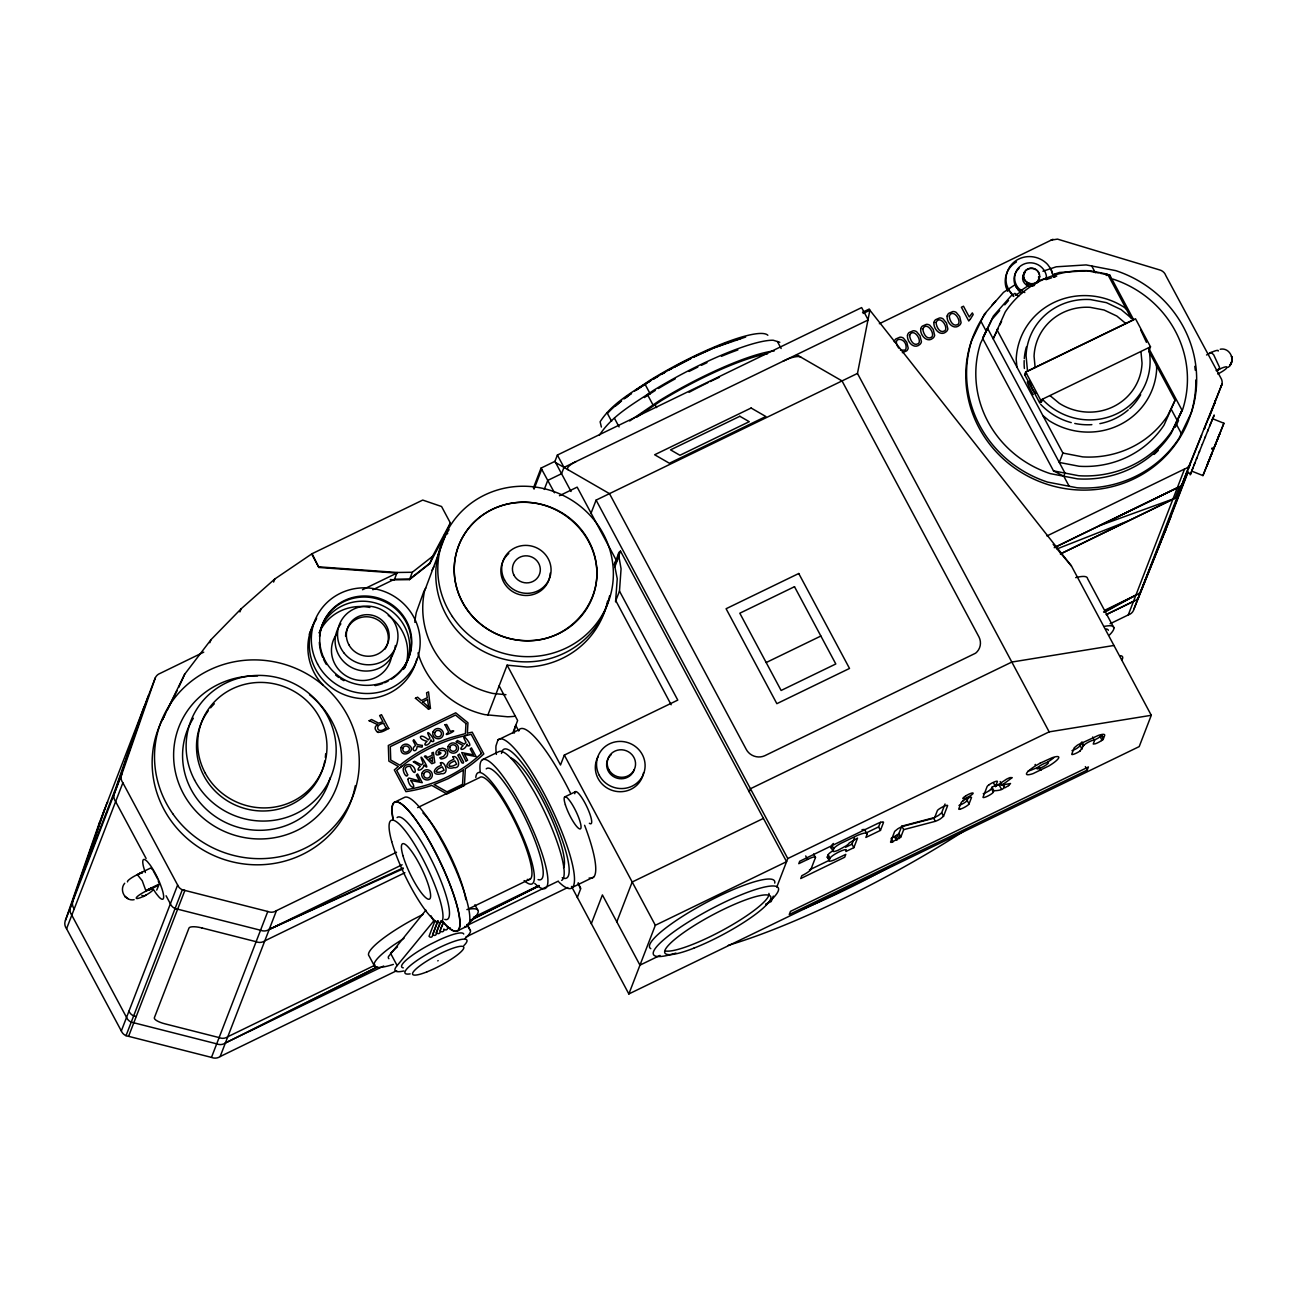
<?xml version="1.0" encoding="UTF-8"?>
<svg xmlns="http://www.w3.org/2000/svg" width="1297" height="1297" viewBox="0 0 1297 1297"><rect width="100%" height="100%" fill="white"/><g stroke="black" fill="none" stroke-linecap="round" stroke-linejoin="round"><path stroke-width="1.5" d="M671.149 704.757L615.67 600.414M615.653 600.997L619.48 591.092L621.068 568.816L618.377 553.592A4.394 4.215 21.1 0 1 620.517 551.144L786.582 861.678L655.342 925.28L628.85 993.956L571.507 886.435M615.556 601.873L617.242 578.721L614.389 564.39L618.215 554.484M1037.535 282.665A8.122 7.798 21.1 0 0 1038.394 280.817L1038.735 278.806A8.122 7.798 21.1 0 0 1038.524 276.764M1034.503 285.372A8.122 7.798 21.1 0 1 1028.343 285.826L1026.446 284.935L1027.386 282.487A8.122 7.798 21.1 0 1 1027.775 268.917A8.122 7.798 21.1 0 1 1039.691 276.342L1039.221 278.693A8.122 7.798 21.1 0 1 1029.169 283.703L1027.256 282.811A8.122 7.798 21.1 0 1 1024.598 271.948A8.122 7.798 21.1 0 1 1035.719 269.679M1046.566 278.109L1038.394 280.817L1039.659 276.456M863.17 313.469L869.882 310.21L1071.452 566.011L1151.282 715.296L1049.16 731.865L857.479 373.439L869.882 310.21L869.233 309.026L862.537 312.269M570.68 793.521A82.83 17.088 64.1 0 0 519.222 729.611L497.935 739.938L495.973 745.888A82.83 17.088 64.1 0 0 496.378 754.416M519.222 729.611L518.751 731.005L515.752 725.396A88.78 18.32 64.1 0 0 514.342 733.064M82.554 873.286L80.463 879.544L115.514 788.722L143.643 708.097A8.787 8.431 21.1 0 1 144.794 706.2M396.671 970.707L220.15 1056.552A8.787 8.431 21.1 0 1 211.476 1057.395L126.02 1035.687A8.787 8.431 21.1 0 1 121.318 1030.953L66.569 928.733A8.787 8.431 21.1 0 1 65.466 920.303L99.01 823.773L155.3 677.861A8.787 8.431 21.1 0 1 160.05 673.419L203.742 652.164M83.332 871.065L106.646 803.978A8.787 8.431 21.1 0 1 107.797 802.097M65.466 920.303L121.756 774.39L155.3 677.861M445.017 536.569L424.508 591.205A88.228 84.759 21.1 0 0 492.99 693.473L505.96 694.706M1214.916 400.741A8.787 8.431 21.1 0 1 1214.754 402.945L1213.797 405.296M1194.861 463.061L1190.224 474.848L1191.765 471.151M1211.641 454.063L1202.935 475.594L1191.716 471.103L1193.175 467.325M1212.322 419.79L1214.203 415.024L1212.533 419.336M1202.935 475.594L1216.246 442.131M1211.349 421.995L1212.695 418.769L1223.914 423.26L1215.078 445.471M66.569 928.733L122.875 782.821A8.787 8.431 21.1 0 1 121.756 774.39M447.514 530.311L450.351 522.95L441.564 506.511L422.725 500.075L312.074 553.706L274.802 578.997L241.096 608.844L211.006 639.68L184.693 674.213L178.775 687.345M209.822 642.745L211.006 639.68M239.913 611.908L241.096 608.844M273.618 582.061L274.802 578.997M121.318 1030.953L177.624 885.04L122.875 782.821M126.02 1035.687L182.326 889.774A8.787 8.431 21.1 0 1 177.624 885.04M128.581 1036.335L184.887 890.423L182.326 889.774L267.782 911.483A8.787 8.431 21.1 0 0 276.456 910.64L396.542 852.242M362.512 589.746L396.898 573.096L318.867 567.454L312.074 553.706M390.284 579.548L394.288 579.84L397.125 572.48L412.316 572.269L432.566 556.348L450.351 522.95M211.476 1057.395L267.782 911.483M220.15 1056.552L276.456 910.64M394.288 579.84L409.463 579.629L412.316 572.269M369.11 720.84L371.509 719.511L378.643 723.175L382.891 721.667L379.632 715.571L381.48 714.679L388.743 728.606M409.463 579.629L429.729 563.709L432.566 556.348M377.508 724.634L369.175 720.629M383.653 723.45L386.084 727.99M415.38 698.402L417.569 697.186L421.428 700.542L427.248 697.721L426.567 692.825L428.529 691.868L430.426 708.405M422.709 701.969L427.507 699.456L428.707 707.432M428.432 709.378L430.507 708.194M533.391 487.98L541.06 468.087L554.938 461.359L557.386 455.052L861.63 307.584L868.228 319.937L563.984 467.406L561.552 473.713L547.756 480.409L544.27 489.439M534.024 489.164L541.692 469.271L541.06 468.087M487.915 714.923L507.127 665.166L526.89 667.031A88.228 84.759 21.1 0 0 607.563 601.127M591.075 513.142L596.101 500.123L857.479 373.439M437.64 920.983L432.809 934.424A1.897 1.816 21.1 0 0 436.311 933.256M432.809 934.424L438.062 920.789M512.753 733.162L517.633 720.516L499.134 685.886M436.149 932.802L440.753 920.87M440.51 922.378L436.554 932.592A1.897 1.816 21.1 0 0 439.116 933.435A1.897 1.816 21.1 0 0 439.91 930.97L442.942 923.95M440.558 929.268L442.536 924.161M618.604 556.105L620.517 551.144M618.685 556.835L614.859 566.724L614.551 563.482A4.394 4.215 21.1 0 1 616.691 561.05L577.165 487.137L559.445 495.713M619.48 591.092L677.78 700.104L564.325 755.097L560.515 765.003L507.127 665.166M577.295 897.556L580.813 888.429L577.959 883.062M591.302 923.74L602.408 894.93L639.956 965.146L660.011 955.419M616.821 921.859L632.19 882.009L763.43 818.391M749.244 791.867L750.444 788.738L1011.822 662.054L1113.945 645.468M1063.783 476.21L1053.504 470.876L982.64 338.339L987.503 328.206L1064.983 473.097L1063.783 476.21L1069.15 486.245M773.304 896.097L771.196 901.528L765.733 904.187M776.79 887.035L787.782 858.549L1049.16 731.865M1130.984 317.862L1107.622 274.17L1090.193 270.814A96.513 92.736 21.1 0 0 1005.224 312.01L993.194 338.857L998.236 328.368M1021.096 290.447L1028.181 285.762L1029.137 283.297M813.608 854.042L815.473 857.528L810.917 869.33A9.257 1.719 -28.1 0 1 801.838 875.686L800.735 878.539L844.687 857.236L845.79 854.383L834.311 859.895A9.257 1.719 -28.1 0 1 829.172 860.511L827.308 857.009L828.183 854.723A9.257 1.719 -28.1 0 1 833.063 850.67M1038.394 280.817L1039.351 278.352A8.122 7.798 21.1 0 1 1029.299 283.362L1027.386 282.487M832.885 850.897L831.004 847.395L831.863 845.19L833.728 848.692L832.885 850.897A9.257 1.719 -28.1 0 0 838.024 850.281L846.147 845.839A9.257 1.719 -28.1 0 0 849.178 842.985L857.544 838.073L853.848 847.654L845.903 851.497L846.357 850.297A9.257 1.719 -28.1 0 0 839.127 851.853A9.257 1.719 -28.1 0 0 830.048 858.209L829.172 860.511M1056.747 276.083L1053.715 277.088L1054.931 273.975L1059.454 272.467L1086.967 270.716L1098.316 272.905M1041.54 401.778L1039.627 402.719L1024.63 374.638L1025.651 371.996L1135.491 318.754L1150.504 346.818L1149.482 349.477M845.628 847.249L851.967 844.169L854.431 837.781M861.986 829.74A17.234 3.194 -28.1 0 1 865.212 830.729L867.142 834.198L865.877 837.44L880.452 830.388L883.435 822.655A9.257 1.719 -28.1 0 0 878.312 823.19L799.73 861.24L798.774 863.689L810.317 858.144A9.257 1.719 -28.1 0 1 815.473 857.528M1039.627 402.719L1040.648 400.06L1150.504 346.818M1041.556 401.811L1042.48 399.346A62.353 59.905 21.1 0 0 1116.944 413.711A62.353 59.905 21.1 0 0 1148.575 347.953L1182.021 410.192L1175.941 423.454L1181.308 433.474M865.845 833.079L878.588 826.902L880.371 822.266M891.979 838.057L898.675 833.939L901.82 826.157L933.451 817.823L935.315 821.325A5.82 1.086 -28.1 0 0 940.438 818.829L943.519 816.283L947.588 805.745A5.82 1.086 -28.1 0 0 946.486 805.405L945.513 805.68A5.82 1.086 -28.1 0 0 940.39 808.177L939.255 808.906A5.82 1.086 -28.1 0 0 937.326 810.722L934.489 818.05L902.874 826.351A5.82 1.086 -28.1 0 0 897.751 828.848L894.671 831.393L890.601 841.931A5.82 1.086 -28.1 0 0 891.704 842.272L900.864 836.954L903.685 829.642L901.82 826.157M996.826 329.47L1062.908 453.058L1059.292 462.445L1079.072 466.255A96.513 92.736 21.1 0 0 1164.058 425.059L1175.066 400.303L1148.883 351.325M934.634 817.386A5.82 1.086 -28.1 0 0 938.574 815.343L941.654 812.797L945.043 804.01M958.969 805.453A5.82 1.086 -28.1 0 0 964.109 802.973L965.244 802.227A5.82 1.086 -28.1 0 0 967.173 800.427L968.389 797.282M959.893 809.215L960.834 808.955A5.82 1.086 -28.1 0 0 965.973 806.458L967.108 805.729A5.82 1.086 -28.1 0 0 969.037 803.913L971.469 797.623A5.82 1.086 -28.1 0 0 970.383 797.282L969.41 797.558A5.82 1.086 -28.1 0 0 964.271 800.038L963.152 800.784M989.53 790.457A5.82 1.086 -28.1 0 0 991.443 788.657L991.994 787.23C1004.024 780.113 1010.833 790.603 993.859 790.716L993.307 792.143A5.82 1.086 -28.1 0 1 991.394 793.942L990.243 794.704A5.82 1.086 -28.1 0 1 985.12 797.185L984.164 797.46A5.82 1.086 -28.1 0 1 983.045 797.12L987.114 786.582A5.82 1.086 -28.1 0 1 989.027 784.798M993.615 783.031L995.48 786.533L997.377 781.605A5.82 1.086 -28.1 0 0 996.291 781.28L995.318 781.556A5.82 1.086 -28.1 0 0 990.195 784.037L989.06 784.782M1175.941 423.454L1177.141 420.325L1171.45 409.674M1101.542 740.555C1106.876 739.306 1097.781 730.373 1103.342 738.933L1104.622 735.594A17.785 3.291 -28.1 0 0 1098.332 735.415L1082.411 742.792A5.82 1.086 -28.1 0 0 1077.272 745.272L1074.208 747.834L1071.776 754.124A5.82 1.086 -28.1 0 0 1072.862 754.465L1073.835 754.189A5.82 1.086 -28.1 0 0 1078.974 751.693L1080.109 750.963M1110.07 623.776L1128.26 614.924L1184.566 469.011A8.787 8.431 21.1 0 0 1190.37 462.818L1221.985 384.171A8.787 8.431 21.1 0 0 1220.72 377.767L1165.841 275.629A8.787 8.431 21.1 0 0 1159.307 269.825L1057.509 239.118L1050.943 240.172M1071.971 750.687A5.82 1.086 -28.1 0 0 1077.094 748.207L1079.85 746.132L1081.26 742.824L1083.125 746.31L1080.125 750.947M1128.26 614.924A8.787 8.431 21.1 0 0 1134.064 608.731L1190.37 462.818M1187.274 473.308L1161.999 538.45M1164.738 532.435L1188.165 471.849M1208.999 417.845L1221.985 384.171L1221.044 386.538M1092.625 737.02L1094.49 740.506L1093.225 744.04L1095.252 743.797A5.82 1.086 -28.1 0 0 1100.391 741.317L1101.526 740.571M1087.21 770.094L1088.41 766.965L790.473 911.369L789.257 914.498L1087.21 770.094L1085.346 766.608M1151.282 715.296L1139.204 746.602L628.85 993.956M1204.2 429.226L1204.881 427.491M1193.807 465.639L1197.05 457.549M1216.699 441.418L1220.088 432.825L1216.813 440.834M1199.222 452.086L1202.319 444.32M1196.32 459.349L1199.595 451.178M1211.917 448.908L1212.306 447.935L1211.949 448.762M1213.327 449.978L1216.035 443.185M1211.771 453.399L1206.761 466.028L1210.036 458.036M1214.754 402.945L1204.573 427.945M1186.804 472.919L1178.714 493.038A8.787 8.431 21.1 0 1 1174.969 498.307L1060.687 553.835M1188.263 469.271L1189.738 465.607M1201.687 435.095L1183.14 481.576A8.787 8.431 21.1 0 1 1177.336 487.753M1160.847 541.352L1141.717 588.935A8.787 8.431 21.1 0 1 1135.913 595.112L1104.379 612.395M1134.064 608.731L1165.695 530.084A8.787 8.431 21.1 0 0 1165.857 527.879M1205.026 437.64L1208.301 429.453M1202.319 444.401L1205.432 436.603M1210.604 456.722L1213.36 449.767M1213.489 449.086L1223.914 423.26M1207.539 431.382L1210.766 423.357M1209.696 426.048L1212.646 418.72M1204.264 428.885L1204.913 427.313M1186.852 472.481L1186.479 473.34L1186.917 472.157L1190.662 473.664M982.64 338.339L993.324 316.111L1010.979 295.959L1014.935 293.349L1018.615 296.365M999.922 324.882L1001.592 321.38M1175.066 400.303L1167.673 415.688A96.513 92.736 21.1 0 1 1082.687 456.884L1062.908 453.058M1182.021 410.192L1172.326 430.345A106.354 102.171 21.1 0 1 1078.682 475.723L1053.504 470.876M184.693 674.213L161.93 720.597L165.481 713.593M167.248 710.091L177.008 690.847M429.729 563.709L447.757 529.695M599.344 435.338C612.184 415.218 634.249 403.562 653.445 390.397A102.722 19.017 -28.1 0 1 773.239 340.252L779.805 342.278M437.786 960.882L438.143 960.623M1083.125 746.31L1083.789 745.353A6.29 1.167 -28.1 0 1 1090.307 741.236A6.29 1.167 -28.1 0 1 1094.49 740.506M1101.477 735.448L1098.527 737.831A5.82 1.086 -28.1 0 1 1094.571 739.857M124.707 883.241C118.902 890.001 125.079 901.496 134.126 899.696M139.33 873.789L142.103 872.411L138.909 873.951A9.484 1.751 -28.1 0 0 127.528 881.911M1208.204 354.032L1211.009 352.395L1213.684 354.778L1219.375 367.002L1219.585 368.429L1216.148 370.618L1219.634 369.078A9.484 1.751 -28.1 0 1 1227.043 367.489A9.484 1.751 -28.1 0 1 1217.737 373.99M425.919 910.154L388.435 956.602A42.671 7.912 -28.1 0 0 388.889 958.694M403.805 970.95A42.671 7.912 -28.1 0 1 397.141 965.584L433.733 921L430.912 915.714M145.572 891.347L150.663 888.445L145.572 891.347A9.484 1.751 -28.1 0 0 136.217 898.14A9.484 1.751 -28.1 0 0 145.88 895.125L147.988 893.909A9.484 1.751 -28.1 0 0 149.625 889.661L158.801 885.203L156.726 890.082M999.695 310.599L992.124 319.24L980.564 343.283A106.354 102.171 21.1 0 0 1050.262 473.616L1077.483 478.852A106.354 102.171 21.1 0 0 1171.126 433.474L1182.686 409.43A106.354 102.171 21.1 0 0 1112.988 279.098M1004.737 304.844L1008.515 300.515M1228.308 367.278C1236.381 361.117 1230.205 347.077 1220.218 349.25M615.556 405.929L621.62 400.822L618.393 403.156A92.168 17.072 -28.1 0 0 608.001 412.868M400.157 767.516L401.697 766.251M429.972 563.093L409.706 579.013L394.531 579.224L372.823 589.746M138.909 873.951L142.103 872.411M629.677 420.974L659.038 400.87A102.722 19.017 -28.1 0 1 774.26 350.92M636.778 417.131L660.838 400.919A97.648 18.077 -28.1 0 1 767.5 353.805M377.589 724.423L375.611 726.417A3.891 3.729 21.1 0 0 375.352 729.336C377.8 735.577 385.225 730.146 388.824 728.395M1008.628 785.593L1010.525 783.501L1002.062 785.058L1000.198 781.556M995.48 786.533L1006.31 779.319A5.82 1.086 -28.1 0 1 1010.136 777.584L1012.211 777.633L1002.062 785.058M1015.421 295.359L1020.48 292.02M467.812 745.71C475.529 747.639 457.792 727.601 465.98 742.289L464.358 744.154L457.419 740.49L456.285 741.787M150.663 888.445L147.696 890.391L149.625 889.661M644.366 397.563L649.457 394.239M650.899 393.283L655.244 390.462M404.015 938.298L393.656 945.075A58.803 10.895 -28.1 0 0 393.348 964.401M989.514 790.473L988.379 791.202A5.82 1.086 -28.1 0 1 983.239 793.699M1008.612 785.609L1004.835 787.798L1002.905 784.328M672.073 368.17L668.652 370.148L691.609 358.085L673.84 367.262M1206.55 354.989L1208.658 353.773A9.484 1.751 -28.1 0 1 1218.256 351.049M576.014 461.57L573.031 463.159A13.7 3.907 -22.3 0 0 567.454 468.995L568.232 469.854M783.031 361.231L787.782 359.01A13.7 3.907 -22.3 0 1 799.26 356.578L800.914 357.21M439.067 749.099L442.634 748.142L445.244 748.985A5.318 5.107 21.1 0 1 447.708 753.606L447.481 754.919A5.318 5.107 21.1 0 1 444.887 757.87L444.077 758.259A9.565 9.176 21.1 0 1 440.98 758.972L439.796 757.756L441.693 757.026A11.17 10.733 21.1 0 0 443.59 756.378L445.779 753.476A3.372 3.243 21.1 0 0 444.206 750.558L440.591 750.46A10.927 10.506 21.1 0 0 438.337 752.049L438.256 753.168C446.298 750.817 433.62 759.507 436.262 751.482A10.003 9.614 21.1 0 1 439.051 749.115M1103.569 611.941L1135.913 595.112L1105.125 610.093M422.968 914.417L412.884 919.605A58.803 10.895 -28.1 0 0 369.094 955.986L374.59 966.265M249.073 1031.472L377.038 967.238M470.762 920.205L539.26 885.819L470.681 920.14M105.381 808.339A8.787 8.431 21.1 0 0 104.23 810.22L70.687 906.749A8.787 8.431 21.1 0 0 71.789 915.179L126.539 1017.399A8.787 8.431 21.1 0 0 131.256 1022.133L216.712 1043.842A8.787 8.431 21.1 0 0 225.37 1042.999L376.892 967.108M1046.938 535.969L1184.566 469.011M1055.985 546.799L1177.336 487.769L1099.256 525.755L1174.969 498.307L1179.378 486.861L1054.218 547.674M1060.346 553.981L1172.148 499.604M1133.497 601.37L1106.325 614.583L1133.497 601.37A8.787 8.431 21.1 0 0 1139.301 595.177L1170.915 516.546A8.787 8.431 21.1 0 0 1171.078 514.342M444.077 535.321L447.708 533.537M879.35 323.715L1053.002 239.264M1027.532 371.25L1133.497 319.889M1024.63 374.638L1026.592 373.698M383.734 723.24C372.936 724.828 378.205 735.415 386.166 727.779M150.452 868.131L137.239 874.535L142.232 880.712L145.815 890.553L159.028 884.149M394.596 802.195L404.388 797.444A71.627 14.786 64.1 0 1 451.307 859.879A71.627 14.786 64.1 0 1 464.602 926.447M482.419 759.62L498.729 751.709A71.627 14.786 64.1 0 1 525.512 777.357L534.38 792.11A71.627 14.786 64.1 0 1 561.65 880.387M417.618 807.626L479.582 777.6A56.792 11.722 64.1 0 1 517.13 826.448A56.792 11.722 64.1 0 1 527.263 879.382M766.187 662.54L820.871 636.033M402.135 864.759L269.209 929.398A8.787 8.431 21.1 0 1 260.535 930.241L175.095 908.532A8.787 8.431 21.1 0 1 170.377 903.798L166.081 895.773M404.891 872.735L264.783 940.86A8.787 8.431 21.1 0 1 256.125 941.703L201.635 927.858M565.168 796.715L575.803 791.559M468.444 908.954L530.424 878.912M375.173 965.081L227.786 1036.741A8.787 8.431 21.1 0 1 219.112 1037.584L164.914 1023.819A12.078 3.324 13.7 0 1 154.375 1017.707L188.973 928.085A12.078 3.324 13.7 0 1 198.781 927.258L202.073 927.971M473.421 917.303L538.936 885.446M225.37 1042.999L383.701 966.006M467.39 925.312L558.358 881.085M457.517 930.857L467.309 926.107M465.834 937.066L567.746 887.505M572.382 887.359L593.653 877.031M867.077 834.23L867.142 834.198A17.234 3.194 -28.1 0 0 857.495 835.365L840.667 843.439A9.257 1.719 -28.1 0 0 833.728 848.692M809.425 869.93L828.751 860.559M403.156 867.92L269.209 929.398L403.335 868.714M693.392 357.178L714.063 347.839L745.645 337.042M1037.519 767.516L1031.18 770.11A18.207 3.372 -28.1 0 1 1028.164 770.969M1057.071 548.89L1128.649 520.762M714.063 347.839L732.675 340.771M1042.934 271.219L1056.212 266.809L1086.124 264.912L1115.712 270.619A115.611 111.072 21.1 0 1 1191.489 412.316L1178.924 438.451A115.611 111.072 21.1 0 1 1077.126 487.785L1047.522 482.079A115.611 111.072 21.1 0 1 971.745 340.398L984.326 314.263L1003.521 292.344L1015.081 284.724L1018.34 290.301L1021.566 292.976L1015.94 286.961L1014.465 283.119A16.115 15.483 21.1 0 1 1019.053 268.333M1045.998 279.666L1051.754 277.753M739.906 338.728L734.491 340.252A91.86 17.007 -28.1 0 1 740.409 338.452M903.685 829.642L935.315 821.325M1219.634 369.078L1217.445 370.212M465.299 735.545L467.26 735.14M902.339 352.654L906.571 350.903A5.188 4.993 21.1 0 0 908.192 348.131L906.781 342.23L903.377 338.095A5.091 4.896 21.1 0 0 899.875 337.204L895.887 338.939A5.172 4.977 21.1 0 0 894.282 341.727M1106.163 275.386L1109.794 275.126L1133.546 319.548M177.64 909.181L175.095 908.532M319.111 566.854L397.125 572.48M1100.229 273.278L1109.794 275.126M145.88 895.125L143.529 896.486L141.876 895.352M449.524 766.138L448.973 765.133A6.793 6.517 21.1 0 1 449.67 764.046L449.946 763.706A6.858 6.582 21.1 0 1 451.307 762.571L454.825 760.788L456.657 764.209L453.966 765.522A6.663 6.404 21.1 0 1 452.929 765.911L452.637 766.008A6.874 6.598 21.1 0 1 449.508 766.138M136.217 1016.524L133.672 1015.875A8.787 8.431 21.1 0 1 128.954 1011.157M601.37 427.037L600.122 421.768C612.071 403.059 632.563 392.245 650.413 380.005A95.459 17.688 -28.1 0 1 767.84 335.275M377.265 732.059L378.367 732.529M1028.813 284.189L1028.943 284.254A8.122 7.798 21.1 0 0 1039.01 279.26M1028.343 285.826L1026.446 284.935A8.122 7.798 21.1 0 1 1025.116 272.532M1024.792 292.571L1019.004 288.745A16.115 15.483 21.1 0 1 1023.041 264.475A16.115 15.483 21.1 0 1 1046.257 275.191L1046.679 279.228M422.384 745.467L417.245 744.608L413.792 739.647L413.062 740.749L415.543 745.435C409.512 749.828 416.532 754.254 417.164 746.472L422.076 747.153L422.4 745.483M796.553 354.681L842.029 380.913L979.04 637.103A14.024 13.473 21.1 0 1 975.636 653.169L764.695 755.762A14.024 13.473 21.1 0 1 746.051 749.034L609.477 493.638L555.57 462.543M900.426 350.109L904.917 350.141A3.145 3.032 21.1 0 0 906.036 348.423C907.414 336.912 890.277 335.972 898.724 348.099M125.598 896.94L124.771 896.357L127.981 898.562M1126.282 309.059L1123.948 307.113A70.654 67.882 21.1 0 0 1016.199 359.35L1016.929 367.067M1133.61 319.986L1121.159 309.61L1106.438 302.655L1090.485 299.575A62.353 59.905 21.1 0 0 1026.057 355.702L1027.548 371.396M1125.877 323.585L1116.879 316.079L1104.071 310.015L1090.161 307.34A54.296 52.172 21.1 0 0 1034.066 356.221L1035.136 367.57M1050.084 395.666L1059.227 403.27A54.296 52.172 21.1 0 0 1142.041 363.144L1140.955 351.617M1042.804 415.478L1048.933 420.568A70.654 67.882 21.1 0 0 1156.697 368.348L1156.421 365.414M459.365 754.173L457.792 755.162L461.894 762.814L463.11 763.187L463.645 762.166L459.527 754.384M465.98 761.031L467.633 760.237L464.504 754.351L476.112 756.605L471.443 747.866L470.227 748.936L473.356 754.838L461.732 752.584L465.85 760.853M415.462 698.208L428.513 709.167M422.79 701.758L428.788 707.222M151.133 868.342L152.089 869.282M1053.164 544.335L1071.452 566.011M431.82 741.462C439.488 743.408 421.784 723.321 429.972 738.025L428.35 739.89C419.661 731.816 416.499 739.014 427.102 741.317C420.747 746.926 429.777 746.342 430.944 739.825L431.771 741.381M1140.614 329.795L1146.451 342.359M1050.635 268.657L1053.715 277.088M1035.703 393.623L1032.201 388.727L1029.396 381.286M456.285 741.803L463.11 745.58C456.657 751.498 465.98 750.233 466.952 744.089L467.795 745.662M153.127 870.498L157.537 878.718M541.692 469.271L554.484 492.795M1091.75 265.998L1095.317 272.694M1025.651 371.996L1040.648 400.06M980.937 321.299L986.304 331.335M1113.896 627.878L1087.534 578.575A51.215 9.484 -28.1 0 0 1075.667 577.635M1100.132 736.728L1101.996 740.214M1081.909 741.868L1083.789 745.353M1080.174 745.662L1082.038 749.147M1039.092 766.786L1040.956 770.288L1038.832 766.916M777.406 341.533L781.134 348.52M999.484 785.625L1001.43 789.095M991.994 787.23L993.859 790.716M991.443 788.657L993.307 792.143M967.173 800.427L969.037 803.913M941.654 812.797L943.519 816.283M898.999 833.468L900.864 836.954M898.497 834.101L900.361 837.603M897.151 835.219L899.016 838.705M895.578 836.208L897.459 839.71M894.752 836.695L896.632 840.18L894.606 836.776M891.104 838.381L892.968 841.866M644.755 383.701L650.348 394.175M655.05 404.713L656.606 407.598M647.349 394.385L652.958 404.859M878.588 826.902L880.452 830.388M851.967 844.169L853.848 847.654M614.421 418.201L619.091 426.924M606.947 412.592L611.617 421.314M828.183 854.723L830.048 858.209M805.713 855.939L807.577 859.425M596.101 500.123L787.782 858.549M557.386 455.052L563.984 467.406M554.938 461.359L571.053 491.482M564.325 755.097L655.342 925.28M311.831 554.305L318.867 567.454M407.923 779.319C409.349 789.079 418.364 790.343 410.646 780.437L422.255 782.691L417.585 773.952L416.369 775.022L419.498 780.924L408.831 778.038L407.923 779.319M474.897 904.771L477.636 909.91M469.936 929.803L467.098 924.518L469.936 929.803A42.671 7.912 -28.1 0 1 465.088 938.461M397.141 965.584L390.543 953.246L395.082 948.869A42.671 7.912 -28.1 0 1 397.498 946.891M146.091 858.468L115.628 801.578A8.787 8.431 21.1 0 1 114.525 793.148L148.069 696.619A8.787 8.431 21.1 0 1 149.22 694.738M407.68 774.86L405.086 769.17A3.972 3.81 21.1 0 1 410.387 766.608C416.061 780.016 417.877 766.414 409.609 764.533A5.626 5.399 21.1 0 0 403.805 767.338C401.454 769.753 406.48 779.432 407.68 774.86M145.377 872.524L144.421 869.865A22.049 4.556 64.1 0 1 147.534 861.808L149.998 864.856A22.049 4.556 64.1 0 1 160.212 883.954L161.979 888.818A22.049 4.556 64.1 0 1 158.866 896.892L156.402 893.844A22.049 4.556 64.1 0 1 153.711 889.807M158.25 880.776L158.818 882.722M1054.85 274.007L1055.126 276.747M1053.667 277.12L1051.218 269.403L1047.538 264.361A24.173 23.216 21.1 0 0 1018.631 259.092A24.173 23.216 21.1 0 0 1006.65 284.724L1008.888 290.463L1013.719 296.478L1008.369 289.15L1007.574 291.225L1005.856 286.799A24.173 23.216 21.1 0 1 1016.475 261.913M1140.695 394.71A62.353 59.905 21.1 0 1 1129.752 408.555M1128.293 409.868A62.353 59.905 21.1 0 1 1099.872 423.633M1091.863 424.654A62.353 59.905 21.1 0 1 1074.775 423.454M1071.241 422.611A62.353 59.905 21.1 0 1 1040.616 404.242M1033.271 394.628A62.353 59.905 21.1 0 1 1027.289 381.999M1024.387 368.461A62.353 59.905 21.1 0 1 1024.176 360.582M1024.29 358.637A62.353 59.905 21.1 0 1 1026.349 347.029M1037.357 271.024A8.122 7.798 21.1 0 1 1039.335 274.64M609.574 595.907A88.228 84.759 21.1 0 1 491.044 654.936A88.228 84.759 21.1 0 1 449.086 529.614M963.12 800.8A5.82 1.086 -28.1 0 0 961.207 802.584L958.775 808.89A5.82 1.086 -28.1 0 0 959.877 809.231M515.282 716.22A88.228 84.759 21.1 0 1 507.678 716.787L484.819 714.631A88.228 84.759 21.1 0 1 417.974 652.894M414.862 622.349A88.228 84.759 21.1 0 1 416.337 612.362L423.811 591.545A88.228 84.759 21.1 0 1 425.756 588.027M1035.006 764.954A6.55 1.216 -28.1 0 1 1035.379 764.419M1195.834 379.989A115.611 111.072 21.1 0 1 1047.684 484.478A115.611 111.072 21.1 0 1 985.704 313.161M991.719 305.492A115.611 111.072 21.1 0 1 995.674 301.147M1194.796 366.321A115.611 111.072 21.1 0 1 1195.267 370.212M1178.519 420.423A106.354 102.171 21.1 0 1 1175.179 427.345M1158.237 450.448A106.354 102.171 21.1 0 1 1154.087 454.436M550.22 573.112A24.821 23.849 21.1 0 1 515.217 593.021A24.821 23.849 21.1 0 1 508.781 553.495M1053.748 757.772A18.207 3.372 -28.1 0 1 1047.214 762.344M99.01 823.773A8.787 8.431 21.1 0 1 100.145 821.893M832.382 844.444A9.257 1.719 -28.1 0 1 833.42 843.472M431.982 570.372A88.228 84.759 21.1 0 1 433.911 566.87M831.636 848.076A9.257 1.719 -28.1 0 1 831.004 847.395M1106.292 628.932A45.055 8.349 -28.1 0 1 1108.351 630.293M894.298 864.418A189.67 35.132 -28.1 0 1 890.844 866.315M889.126 867.255A189.67 35.132 -28.1 0 1 802.681 909.165M689.08 392.294A97.648 18.077 -28.1 0 1 708.227 382.502M710.091 381.61A97.648 18.077 -28.1 0 1 719.381 377.281M658.438 388.5A97.648 18.077 -28.1 0 1 675.251 378.821M689.112 371.445A97.648 18.077 -28.1 0 1 697.818 367.067M701.385 365.332A97.648 18.077 -28.1 0 1 706.978 362.706M721.456 356.302A97.648 18.077 -28.1 0 1 737.863 349.947M615.021 406.156A91.86 17.007 -28.1 0 1 618.442 403.221M623.857 398.909A91.86 17.007 -28.1 0 1 631.558 393.234M634.719 391.029A91.86 17.007 -28.1 0 1 649.651 381.269M653.023 379.194A91.86 17.007 -28.1 0 1 671.83 368.348M673.581 367.408A91.86 17.007 -28.1 0 1 689.566 359.123M693.068 357.405A91.86 17.007 -28.1 0 1 712.053 348.747M719.527 345.683A91.86 17.007 -28.1 0 1 732.286 340.981M827.94 857.674A9.257 1.719 -28.1 0 1 827.308 857.009M74.205 908.938A8.787 8.431 21.1 0 1 73.102 900.491M466.871 909.586A58.803 10.895 -28.1 0 1 468.022 923.967M967.108 828.978A227.137 42.071 -28.1 0 1 728.314 945.318M1120.576 655.65A45.055 8.349 -28.1 0 1 1121.986 659.784M1103.974 626.483A51.215 9.484 -28.1 0 1 1109.616 634.833M580.067 888.234A34.727 7.166 64.1 0 1 578.592 883.127M675.932 953.084A70.735 13.1 -28.1 0 1 667.096 936.937A70.735 13.1 -28.1 0 1 754.627 889.823A70.735 13.1 -28.1 0 1 765.652 904.803M650.802 948.691A70.735 13.1 -28.1 0 1 707.432 901.95A70.735 13.1 -28.1 0 1 774.747 883.095M768.91 893.406A59.938 11.106 -28.1 0 1 725.931 928.441A59.938 11.106 -28.1 0 1 665.491 950.993M634.363 769.429A14.267 13.7 21.1 0 1 613.238 776.449A14.267 13.7 21.1 0 1 611.179 754.643M643.555 772.736A24.416 23.459 21.1 0 1 611.649 790.197A24.416 23.459 21.1 0 1 598.257 756.313M510.953 758.032A61.77 12.743 64.1 0 1 547.204 809.263A61.77 12.743 64.1 0 1 563.53 867.725M422.903 812.943A56.792 11.722 64.1 0 1 465.85 899.696M397.093 817.58A56.792 11.722 64.1 0 1 434.641 866.445A56.792 11.722 64.1 0 1 444.758 919.378M393.315 820.077A71.627 14.786 64.1 0 1 414.683 818.115A71.627 14.786 64.1 0 1 457.128 905.938A71.627 14.786 64.1 0 1 441.937 920.643M486.229 768.862A61.77 12.743 64.1 0 1 527.068 822.006A61.77 12.743 64.1 0 1 538.077 879.577M475.804 777.422A61.77 12.743 64.1 0 1 518.2 826.302A61.77 12.743 64.1 0 1 524.118 880.582M393.169 820.142A71.627 14.786 64.1 0 1 414.537 818.196A71.627 14.786 64.1 0 1 456.998 906.019A71.627 14.786 64.1 0 1 441.791 920.708M480.247 772.007A71.627 14.786 64.1 0 1 526.647 816.413A71.627 14.786 64.1 0 1 534.737 883.435M501.469 753.46A71.627 14.786 64.1 0 1 530.489 774.941L539.341 789.711A71.627 14.786 64.1 0 1 562.233 877.729M584.607 825.297A82.83 17.088 64.1 0 1 589.162 877.972M497.935 739.938A82.83 17.088 64.1 0 1 558.05 822.638A82.83 17.088 64.1 0 1 558.877 882.041M574.782 793.748A17.834 3.68 64.1 0 1 586.26 805.502A17.834 3.68 64.1 0 1 589.357 823.271M140.838 873.221A9.484 1.751 -28.1 0 1 142.411 872.768M323.066 685.189A56.371 54.15 21.1 0 1 316.322 619.074M330.184 777.697A75.404 72.437 21.1 0 1 228.483 823.822A75.404 72.437 21.1 0 1 193.334 718.23M309.513 694.722A84.402 81.095 21.1 0 1 305.233 825.8A84.402 81.095 21.1 0 1 177.413 779.578A84.402 81.095 21.1 0 1 257.552 675.932M324.769 761.047A64.963 62.418 21.1 0 1 236.184 805.453A64.963 62.418 21.1 0 1 208.331 710.691M210.6 707.822A64.963 62.418 21.1 0 1 214.313 703.785M325.66 753.8A64.963 62.418 21.1 0 1 325.32 757.432M309.286 634.201A56.371 54.15 21.1 0 1 310.94 630.488M355.265 785.755A102.901 98.864 21.1 0 1 221.333 858.549A102.901 98.864 21.1 0 1 163.762 717.079M319.24 632.806A46.238 44.438 21.1 0 1 369.856 607.45M388.241 615.394A46.238 44.438 21.1 0 1 404.859 667.76M319.338 632.968A46.238 44.438 21.1 0 1 381.529 605.164A46.238 44.438 21.1 0 1 403.464 669.414M319.516 636.438A46.238 44.438 21.1 0 1 388.516 603.737A46.238 44.438 21.1 0 1 391.564 679.077M388.16 681.087A46.238 44.438 21.1 0 1 384.593 682.773M382.777 683.487A46.238 44.438 21.1 0 1 375.092 685.61M343.916 680.666A46.238 44.438 21.1 0 1 340.43 678.607M338.776 677.488A46.238 44.438 21.1 0 1 335.615 675.024M326.422 664.518A46.238 44.438 21.1 0 1 323.553 659.314M322.758 657.514A46.238 44.438 21.1 0 1 319.354 642.258M416.775 659.119A54.701 52.561 21.1 0 1 343.737 694.495A54.701 52.561 21.1 0 1 316.646 618.15M391.743 654.985A30.366 29.183 21.1 0 1 351.811 678.639A30.366 29.183 21.1 0 1 336.101 634.882M395.39 645.517A30.366 29.183 21.1 0 1 354.535 668.83A30.366 29.183 21.1 0 1 340.868 623.857M345.553 636.243A21.514 20.671 21.1 0 1 373.212 617.842A21.514 20.671 21.1 0 1 385.079 649.035M410.176 973.869A35.084 6.501 -28.1 0 1 433.928 950.328A35.084 6.501 -28.1 0 1 463.904 945.545M437.916 921.47A1.897 1.816 21.1 0 1 434.965 920.902L429.048 936.239A1.897 1.816 21.1 0 0 432.55 935.072M443.655 929.155A1.897 1.816 21.1 0 1 442.877 931.603A1.897 1.816 21.1 0 1 440.315 930.776M444.368 929.349A1.897 1.816 21.1 0 0 447.416 927.339L447.838 927.128A1.897 1.816 21.1 0 0 450.383 927.971M403.27 967.838A35.084 6.501 -28.1 0 1 430.62 944.151L438.726 940.147A35.084 6.501 -28.1 0 1 463.726 934.051M907.511 335.307C906.668 341.484 913.85 349.833 919.8 344.499A5.188 4.993 21.1 0 0 921.421 341.727L920.011 335.826L916.606 331.692A5.091 4.896 21.1 0 0 913.104 330.8L909.116 332.535A5.172 4.977 21.1 0 0 907.495 335.307M920.724 328.903C919.881 335.08 927.079 343.413 933.029 338.095A5.188 4.993 21.1 0 0 934.634 335.323L933.224 329.406L929.836 325.288A5.091 4.896 21.1 0 0 926.317 324.38L922.329 326.131A5.172 4.977 21.1 0 0 920.724 328.903M933.953 322.499C933.11 328.66 940.293 337.009 946.243 331.675A5.188 4.993 21.1 0 0 947.864 328.919L946.453 323.002L943.049 318.867A5.091 4.896 21.1 0 0 939.547 317.976L935.559 319.711A5.172 4.977 21.1 0 0 933.953 322.499M947.167 316.095C946.34 322.256 953.522 330.605 959.472 325.271A5.188 4.993 21.1 0 0 961.077 322.499L959.683 316.598L956.278 312.464A5.091 4.896 21.1 0 0 952.76 311.572L948.788 313.307A5.172 4.977 21.1 0 0 947.167 316.079M596.685 568.07C599.976 605.521 568.167 639.437 531.024 640.702A71.708 68.887 21.1 0 1 454.307 565.93A71.708 68.887 21.1 0 1 538.66 503.82C569.14 510.353 593.88 536.763 596.685 568.07M463.353 770.045L462.543 784.312L446.979 791.851L434.106 784.572L448.049 778.719L463.353 770.045M465.98 723.596L465.412 733.599L450.821 737.62A164.8 158.331 21.1 0 0 399.881 765.23L390.754 760.058L390.284 746.65L455.49 715.036L465.98 723.596M465.347 768.732L464.407 785.512L446.946 793.975L431.739 785.366L427.54 786.776A146.269 140.53 21.1 0 1 405.929 791.656L394.32 769.948L398.374 766.511L388.857 761.128L388.322 745.483L455.717 712.815L467.958 722.786L467.374 733.194L472.205 732.189L483.813 753.914A146.269 140.53 21.1 0 1 466.952 767.678L465.347 768.732M909.635 335.193C909.667 339.149 913.25 346.656 918.13 343.721A3.145 3.032 21.1 0 0 919.265 342.019C920.238 337.22 912.893 328.254 909.635 335.193M922.864 328.773C922.897 332.745 926.48 340.236 931.359 337.317A3.145 3.032 21.1 0 0 932.478 335.615C933.451 330.816 926.123 321.834 922.864 328.773M936.077 322.369C936.11 326.341 939.709 333.832 944.589 330.913A3.145 3.032 21.1 0 0 945.708 329.211C946.68 324.412 939.336 315.43 936.077 322.369M949.307 315.965C949.339 319.921 952.922 327.428 957.802 324.493A3.145 3.032 21.1 0 0 958.921 322.791C959.893 317.992 952.565 309.026 949.307 315.965M436.311 771.456L436.959 772.185A6.793 6.517 21.1 0 0 438.289 772.299L438.743 772.282A6.874 6.598 21.1 0 0 440.072 772.039L440.38 771.942A6.663 6.404 21.1 0 0 441.402 771.553L444.093 770.256L442.261 766.835L438.743 768.618A6.793 6.517 21.1 0 0 436.408 771.18L436.311 771.456M401.032 747.591C399.2 760.658 419.693 750.509 407.647 744.381A5.318 5.107 21.1 0 0 401.032 747.591M402.881 748.191C401.73 756.475 414.7 750.039 407.08 746.164A3.372 3.243 21.1 0 0 402.881 748.191M421.995 773.223L421.752 774.536A5.318 5.107 21.1 0 0 424.216 779.14L425.481 779.74A5.318 5.107 21.1 0 0 432.096 776.53L432.323 775.217A5.318 5.107 21.1 0 0 429.858 770.596L428.61 770.013A5.318 5.107 21.1 0 0 421.995 773.223M423.843 773.823L423.697 774.649A3.372 3.243 21.1 0 0 425.254 777.568L426.048 777.957A3.372 3.243 21.1 0 0 430.247 775.914L430.393 775.087A3.372 3.243 21.1 0 0 428.837 772.169L428.042 771.796A3.372 3.243 21.1 0 0 423.843 773.823M433.02 731.978L432.793 733.308A5.318 5.107 21.1 0 0 435.257 737.912L436.505 738.496A5.318 5.107 21.1 0 0 443.136 735.286L443.363 733.972A5.318 5.107 21.1 0 0 440.899 729.368L439.651 728.784A5.318 5.107 21.1 0 0 433.02 731.978M434.884 732.594L434.722 733.421A3.372 3.243 21.1 0 0 436.295 736.339L437.089 736.712A3.372 3.243 21.1 0 0 441.272 734.686L441.418 733.859A3.372 3.243 21.1 0 0 439.861 730.941L439.067 730.568A3.372 3.243 21.1 0 0 434.884 732.594M448.146 746.391L447.903 747.704A5.318 5.107 21.1 0 0 450.367 752.309L451.632 752.909A5.318 5.107 21.1 0 0 458.246 749.698L458.473 748.385A5.318 5.107 21.1 0 0 456.009 743.781L454.761 743.181A5.318 5.107 21.1 0 0 448.146 746.391M449.994 746.991L449.848 747.834A3.372 3.243 21.1 0 0 451.405 750.752L452.199 751.125A3.372 3.243 21.1 0 0 456.398 749.082L456.544 748.256A3.372 3.243 21.1 0 0 454.988 745.337L454.193 744.964A3.372 3.243 21.1 0 0 449.994 746.991M413.37 761.842L420.277 766.349C413.824 772.266 423.13 771.002 424.103 764.857C433.263 775.152 415.17 744.948 423.146 763.058L421.525 764.922L414.586 761.258L413.37 761.842M424.508 756.443L431.788 763.69L434.803 762.62L433.393 752.357L431.95 752.827L432.177 755.243L427.605 757.464L425.708 755.859L424.508 756.443M445.017 724.78L448.665 732.205C439.229 739.014 461.764 728.217 450.367 731.378L446.638 724.472L445.017 724.78M440.429 762.879L441.369 765.149L437.64 767.03A8.836 8.495 21.1 0 0 434.641 770.353L434.382 771.099A2.594 2.481 21.1 0 0 435.824 773.806L436.619 774.05A8.836 8.495 21.1 0 0 441.207 773.693C450.189 774.957 444.822 760.237 440.429 762.879M452.993 756.848L453.934 759.118L450.205 760.982A8.836 8.495 21.1 0 0 447.206 764.306L446.93 765.052A2.594 2.481 21.1 0 0 448.389 767.759L449.184 768.002A8.836 8.495 21.1 0 0 453.772 767.646C462.753 768.91 457.371 754.189 452.993 756.848M970.383 319.094L968.778 321.007L961.401 307.227L963.493 306.222L969.248 316.954L972.328 312.901L973.204 314.523L970.383 319.094M630.99 393.656L624.732 398.455L630.99 393.656M1231.664 361.766L1229.929 365.527L1231.664 361.766M481.446 753.476C461.035 772.688 434.625 785.285 406.95 789.581L396.72 770.418L406.755 762.344A162.968 156.58 21.1 0 1 458.425 737.296L471.2 734.329L481.446 753.476M651.548 380.021L635.887 390.235L651.58 380.037M965.908 795.807L964.773 796.536A5.82 1.086 -28.1 0 0 963.93 798.693L964.903 798.417A5.82 1.086 -28.1 0 0 970.043 795.92L971.177 795.191A5.82 1.086 -28.1 0 0 972.02 793.034L971.048 793.31A5.82 1.086 -28.1 0 0 965.908 795.807M658.406 376.081L653.283 379.048L658.39 376.065M665.231 372.126L661.827 374.103L665.231 372.109M1040.259 763.106L1036.206 765.441A18.207 3.372 -28.1 0 0 1033.061 773.612L1049.095 765.83A18.207 3.372 -28.1 0 0 1052.24 757.675L1040.259 763.106M751.109 408.02L654.661 454.761L669.398 463.256L765.846 416.515L751.109 408.02M739.857 416.272L670.549 449.864L679.936 455.279L749.244 421.687L739.857 416.272M798.757 573.501L726.093 608.731L776.854 703.671L849.519 668.441L798.757 573.501M432.42 757.237L429.129 758.842L432.436 761.793L432.42 757.237M794.494 586.698L739.809 613.222L781.118 690.474L835.803 663.967L794.494 586.698M1232.069 358.896L1231.534 356.205L1232.15 359.836L1232.069 358.896M513.839 574.96A14.024 13.473 21.1 0 0 537.931 577.246A14.024 13.473 21.1 0 0 527.36 555.878A14.024 13.473 21.1 0 0 513.839 574.96M1039.189 768.505A6.55 1.216 -28.1 0 0 1048.414 762.847A6.55 1.216 -28.1 0 0 1040.324 765.57A6.55 1.216 -28.1 0 0 1039.189 768.505M466.709 609.023A71.708 68.887 21.1 0 0 589.924 603.04A71.708 68.887 21.1 0 0 520.097 502.263A71.708 68.887 21.1 0 0 466.709 609.023M504.533 579.954A24.821 23.849 21.1 0 0 547.269 582.693A24.821 23.849 21.1 0 0 527.344 545.437A24.821 23.849 21.1 0 0 504.533 579.954M452.361 616.529A88.228 84.759 21.1 0 0 604.126 611.535A88.228 84.759 21.1 0 0 520.243 486.278A88.228 84.759 21.1 0 0 452.361 616.529M693.96 948.123A59.938 11.106 -28.1 0 0 770.791 896.892A59.938 11.106 -28.1 0 0 688.529 929.236A59.938 11.106 -28.1 0 0 693.96 948.123M608.828 769.624A14.267 13.7 21.1 0 0 633.374 771.196A14.267 13.7 21.1 0 0 621.928 749.796A14.267 13.7 21.1 0 0 608.828 769.624M599.327 775.411A24.416 23.459 21.1 0 0 641.367 778.103A24.416 23.459 21.1 0 0 621.766 741.462A24.416 23.459 21.1 0 0 599.327 775.411M391.726 841.575A56.792 11.722 64.1 0 0 438.224 922.54A56.792 11.722 64.1 0 0 417.991 850.102A56.792 11.722 64.1 0 0 391.726 841.575M402.962 855.68A30.771 6.355 64.1 0 0 428.188 899.161A30.771 6.355 64.1 0 0 416.791 859.376A30.771 6.355 64.1 0 0 402.962 855.68M565.379 804.837A17.834 3.68 64.1 0 0 580.018 828.961A17.834 3.68 64.1 0 0 572.366 804.707A17.834 3.68 64.1 0 0 565.379 804.837M205.315 773.239A64.963 62.418 21.1 0 0 317.214 779.74A64.963 62.418 21.1 0 0 264.475 682.53A64.963 62.418 21.1 0 0 205.315 773.239M172.744 813.689A102.901 98.864 21.1 0 0 349.477 804.108A102.901 98.864 21.1 0 0 248.44 660.043A102.901 98.864 21.1 0 0 172.744 813.689M194.566 780.048A75.404 72.437 21.1 0 0 324.38 789.079A75.404 72.437 21.1 0 0 264.507 675.591A75.404 72.437 21.1 0 0 194.566 780.048M317.57 664.015A54.701 52.561 21.1 0 0 411.781 670.046A54.701 52.561 21.1 0 0 367.862 587.946A54.701 52.561 21.1 0 0 317.57 664.015M323.942 658.276A46.238 44.438 21.1 0 0 403.318 667.42A46.238 44.438 21.1 0 0 369.953 596.312A46.238 44.438 21.1 0 0 323.942 658.276M344.289 653.331A30.366 29.183 21.1 0 0 395.974 646.668A30.366 29.183 21.1 0 0 362.982 606.364A30.366 29.183 21.1 0 0 344.289 653.331M348.844 644.706A21.514 20.671 21.1 0 0 385.89 646.96A21.514 20.671 21.1 0 0 368.51 614.713A21.514 20.671 21.1 0 0 348.844 644.706M426.762 971.939A28.923 5.35 -28.1 0 0 463.791 947.232A28.923 5.35 -28.1 0 0 424.054 962.877A28.923 5.35 -28.1 0 0 426.762 971.939"/></g></svg>
